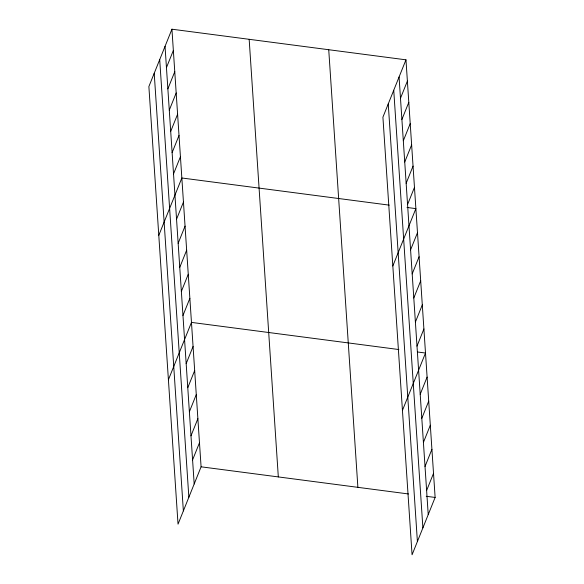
<?xml version="1.0" encoding="UTF-8"?>
<svg xmlns="http://www.w3.org/2000/svg" width="584" height="584" viewBox="0 0 584 584"><rect width="100%" height="100%" fill="white"/><g stroke="black" fill="none" stroke-linecap="round" stroke-linejoin="round"><path stroke-width="0.88" d="M171.937 29.2L148.876 86.556L178.032 524.169L201.086 466.813L171.937 29.2L405.968 59.831L435.124 497.444L412.063 554.8L382.914 117.187L405.968 59.831M166.455 67.613L173.353 50.458M167.871 88.87L174.769 71.708M169.287 110.128L176.185 92.965M170.703 131.378L177.602 114.223M172.119 152.636L179.011 135.481M173.536 173.893L180.427 156.731M158.79 235.345L181.843 177.989L389.251 205.137M176.55 219.212L183.449 202.057M178.156 243.287L185.055 226.125M179.762 267.355L186.654 250.193M181.361 291.423L188.26 274.261M182.967 315.491L189.866 298.329M168.411 379.753L191.464 322.397L398.872 349.546M186.172 363.628L193.07 346.473M187.778 387.696L194.676 370.541M189.377 411.764L196.275 394.609M190.983 435.832L197.881 418.677M192.589 459.9L199.487 442.745M400.485 98.251L407.384 81.088M401.901 119.501L408.8 102.346M403.318 140.759L410.216 123.604M404.734 162.016L411.632 144.854M406.15 183.267L413.049 166.112M407.566 204.524L414.465 187.369M392.828 265.976L415.881 208.619L407.004 207.459M410.589 249.85L417.487 232.688M412.187 273.918L419.086 256.763M413.793 297.986L420.692 280.831M415.399 322.054L422.298 304.899M416.998 346.122L423.896 328.967M402.442 410.391L425.502 353.035L417.509 351.991M420.21 394.258L427.101 377.103M421.809 418.326L428.707 401.171M423.415 442.402L430.313 425.24M425.021 466.47L431.912 449.308M426.619 490.538L433.518 473.376M201.086 466.813L408.493 493.962M426.247 496.283L435.124 497.444M399.069 76.993L428.225 514.606M393.74 90.257L422.889 527.87M388.243 103.923L417.399 541.536M328.734 49.728L357.89 487.341M249.164 39.31L278.32 476.924M165.038 46.355L194.187 483.968M159.702 59.619L188.858 497.232M154.213 73.292L183.361 510.905"/></g></svg>
